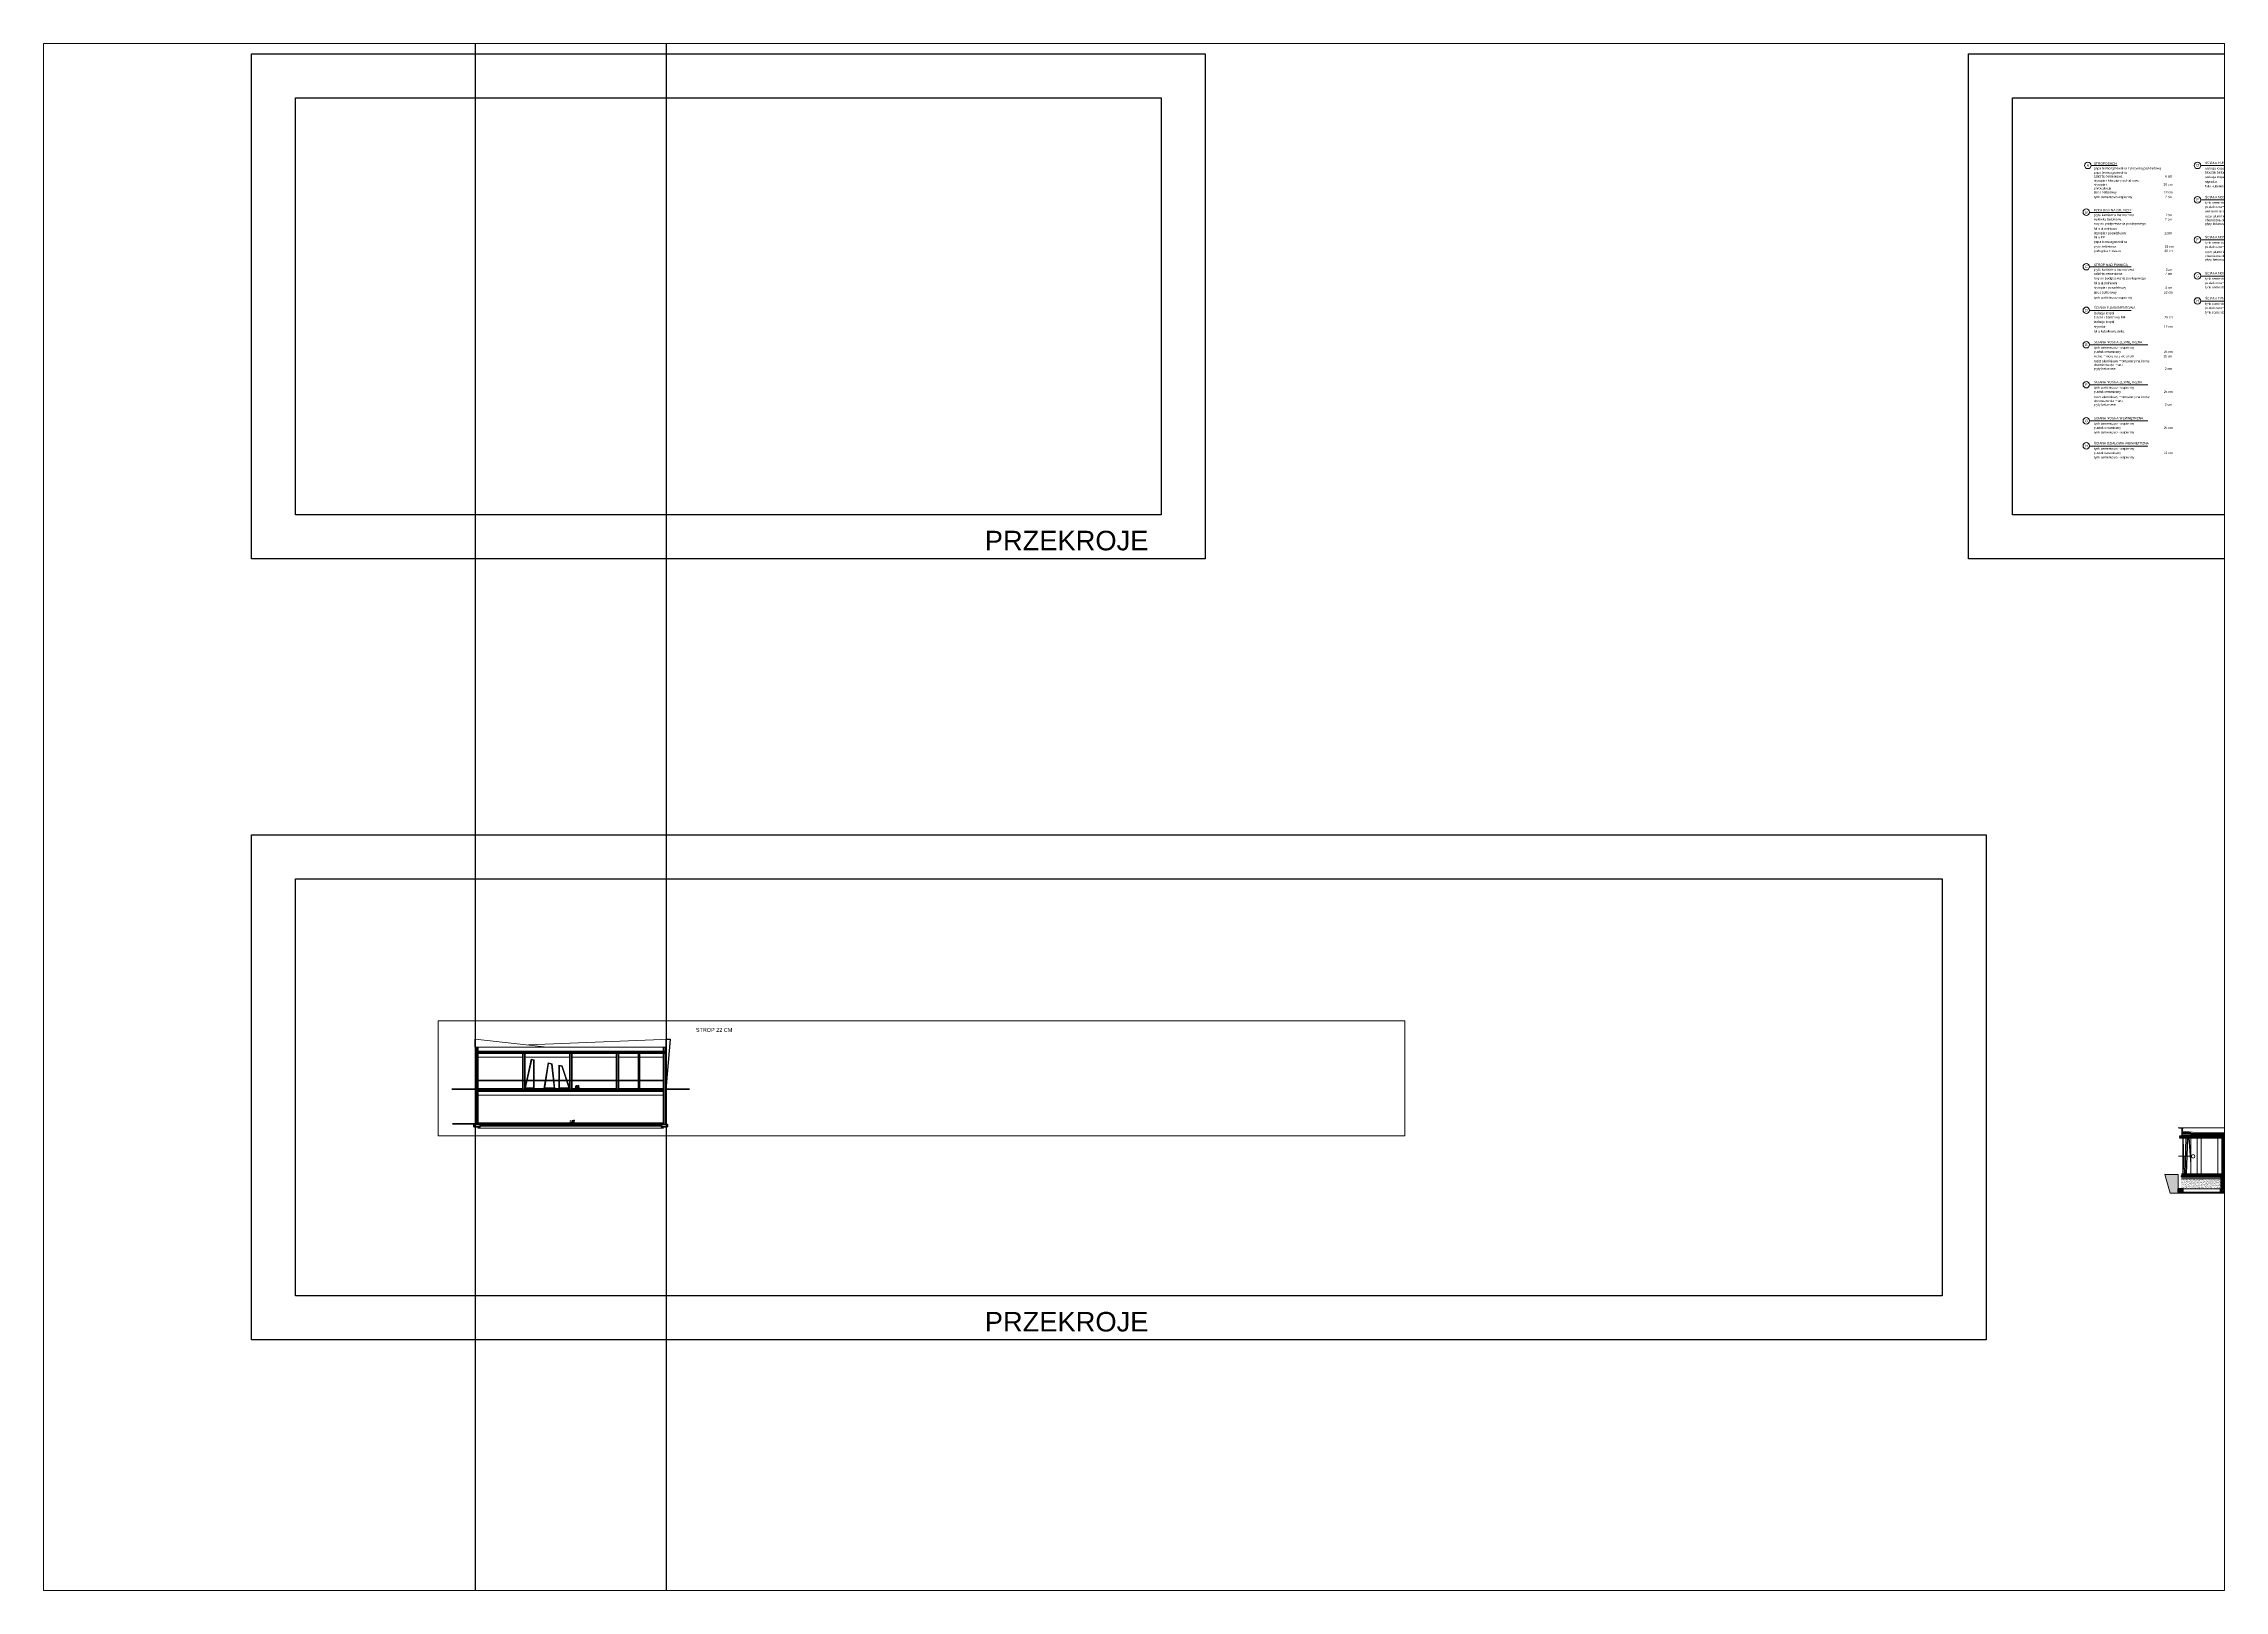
# Paper-space layout 'PRZEKRÓJ B-B' of a CAD drawing. Header units: millimetres. Extents: x -7 to 584, y -20 to 399.
# The model-space entities are those that its viewports show. They can reach past a viewport. Long polylines and large blocks are cut down to what shows.
import ezdxf

# ---------------------------------------------------------------- set-up
doc = ezdxf.new("R2010")
doc.units = ezdxf.units.MM
doc.linetypes.add('HIDDENX2', pattern=[0.75, 0.5, -0.25])
for name, color, linetype, lineweight in [('A-L-W', 123, 'Continuous', 15), ('A-L-W-nad', 123, 'HIDDENX2', 15), ('A-sc murowane', 2, 'Continuous', 40), ('A-sc wykończenie', 6, 'Continuous', 18), ('A-SC-MUROWANE', 2, 'Continuous', 40), ('A-STOLARKA OKIENNA', 1, 'Continuous', 5), ('A10_OPIS', 4, 'Continuous', 15), ('A14_KOTY', 4, 'Continuous', 5), ('AVG', 123, 'Continuous', 15), ('izolacja2', 4, 'BATTING', 9), ('sciany murowane', 3, 'Continuous', 40), ('stolarka', 1, 'Continuous', 5)]:
    doc.layers.add(name, color=color, linetype=linetype, lineweight=lineweight)
doc.styles.add('ROMANS', font='romans', dxfattribs={"width": 0.7})
doc.styles.get("Standard").update_dxf_attribs({"font": 'arial.ttf'})
doc.styles.add('X', font='ROMANS.shx', dxfattribs={"width": 0.5})
doc.linetypes.add('BATTING', pattern='A,0.00254,-2.54,[134,ltypeshp.shx,S=2.54,R=0,X=-2.54,Y=0],-5.08,[134,ltypeshp.shx,S=2.54,R=180,X=2.54,Y=0],-2.54', length=10.16254)
picture_1 = doc.add_image_def('image1.jpg', size_in_pixel=(3937, 469))
pattern_1 = [(45, (15496.95, -29782.502), (-12.3743687, 12.3743687), []), (45, (15509.305, -29782.502), (-12.3743687, 12.3743687), [8.4, -3.5])]
pattern_2 = [(37.5, (47966.223, -31016.232), (-0.8000156, 24.470662), [0, -19.304, 0, -21.59, 0, -20.6375]), (7.5, (47966.223, -31016.232), (22.476164, 35.841255), [0, -10.414, 0, -17.399, 0, -6.6675]), (327.5, (47950.602, -31016.232), (39.5496185, 0.071859), [0, -6.35, 0, -22.86, 0, -29.845]), (317.5, (47950.602, -31016.232), (38.177823, 11.146466), [0, -3.175, 0, -14.986, 0, -17.145])]

# ---------------------------------------------------------------- blocks, each defined once
blk = doc.blocks.new('poziom miekki')
for p, q in [((15.8, 4.2), (-4.2, 4.2)), ((-4.2, 4.2), (0, 0)), ((0, 0), (4.2, 4.2))]:
    blk.add_line(p, q)
at = {"color": 0, "style": 'ROMANS', "width": 0.7}
blk.add_attdef('H?', (-4.2, 8.2), '', height=7.5, dxfattribs=at)

msp = doc.modelspace()

# ---------------------------------------------------------------- hatches: boundary and pattern name
at = {"layer": 'A-sc wykończenie'}
h = msp.add_hatch(dxfattribs=at)
h.set_pattern_fill('JIS_STN_2.5', color=256, scale=7)
h.set_pattern_definition(pattern_1)
h.paths.add_polyline_path([(78357.16, 17431.83), (78354.35, 17437.96), (78353.07, 17453.83), (77432, 17453.89), (77432, 17432.79)])
h = msp.add_hatch(dxfattribs=at)
h.set_pattern_fill('LINE', color=256, scale=2, angle=315)
h.set_pattern_definition([(315, (47966.223, -31016.232), (4.49012806, 4.49012806), [])])
h.paths.add_polyline_path([(78033.85, 16972.09), (78002.14, 16972.09), (78002.17, 17432.22), (78033.88, 17431.85)])
h = msp.add_hatch(dxfattribs=at)
h.set_pattern_fill('AR-SAND', color=256, scale=0.5)
h.set_pattern_definition([(37.5, (15496.95, -29782.502), (-0.8000156, 24.470662), [0, -19.304, 0, -21.59, 0, -20.6375]), (7.5, (15496.95, -29782.502), (22.476164, 35.841255), [0, -10.414, 0, -17.399, 0, -6.6675]), (327.5, (15481.329, -29782.502), (39.5496185, 0.071859), [0, -6.35, 0, -22.86, 0, -29.845]), (317.5, (15481.33, -29782.502), (38.177823, 11.146466), [0, -3.175, 0, -14.986, 0, -17.145])])
edge = h.paths.add_edge_path()
edge.add_line((77474.2, 16739.3), (77414.2, 16739.3))
edge.add_line((77414.2, 16739.3), (77414.2, 16779.3))
edge.add_line((77414.2, 16779.3), (77416.97, 16779.3))
edge.add_line((77416.97, 16779.3), (77416.97, 16963.02))
edge.add_line((77416.97, 16963.02), (77244.57, 16963.02))
edge.add_line((77244.57, 16963.02), (77312.55, 16724.3))
edge.add_line((77312.55, 16724.3), (78047.16, 16724.3))
edge.add_line((78047.16, 16724.3), (78434.45, 16596.61))
edge.add_line((78434.45, 16596.61), (78845.75, 16596.61))
edge.add_line((78845.75, 16596.61), (78889.14, 16482.87))
edge.add_line((78047.16, 16739.3), (77474.2, 16739.3))
edge.add_line((78047.16, 16739.3), (78434.44, 16611.64))
edge.add_line((78434.45, 16611.61), (78494.44, 16611.64))
edge.add_line((78494.44, 16611.64), (78494.44, 16635.64))
edge.add_line((78494.44, 16635.64), (78720.25, 16635.64))
edge.add_line((78720.25, 16635.64), (78720.25, 16611.64))
edge.add_line((78720.25, 16611.64), (78780.26, 16611.64))
edge.add_line((78780.26, 16611.64), (78780.26, 16635.64))
edge.add_line((78780.26, 16635.64), (78912.78, 16635.64))
edge.add_line((78912.78, 16635.64), (78912.78, 16509.09))
edge.add_line((78912.78, 16509.09), (79182.76, 16509.09))
edge.add_line((79182.76, 16509.09), (79182.76, 16611.64))
edge.add_line((79182.76, 16611.64), (79182.76, 16635.64))
edge.add_line((79182.76, 16635.64), (79685.53, 16635.64))
edge.add_line((79685.53, 16635.64), (79685.53, 16611.64))
edge.add_line((79685.53, 16611.64), (79745.53, 16611.64))
edge.add_line((79745.53, 16611.64), (79745.52, 16635.77))
edge.add_line((79745.52, 16635.77), (79912.19, 16635.8))
edge.add_line((79912.19, 16635.8), (79912.19, 16611.64))
edge.add_line((79912.19, 16611.64), (79991, 16611.64))
edge.add_line((79203.84, 16482.87), (79240.32, 16596.62))
edge.add_line((79240.32, 16596.62), (79993.81, 16596.63))
edge.add_line((79993.81, 16596.63), (80655.17, 16815.57))
edge.add_line((80655.17, 16815.57), (81894.81, 16815.57))
edge.add_line((81894.81, 16815.57), (81939.88, 16954.5))
edge.add_line((78889.14, 16482.87), (79203.84, 16482.87))
edge.add_line((80655.18, 16830.57), (80733.98, 16830.6))
edge.add_line((80733.98, 16830.6), (80733.98, 16958.4))
edge.add_line((80733.98, 16958.4), (81815.76, 16958.34))
edge.add_line((81815.76, 16958.34), (81815.76, 16954.49))
edge.add_line((81815.76, 16954.49), (81939.91, 16954.49))
edge.add_line((80655.17, 16830.57), (79991, 16611.64))
h = msp.add_hatch(dxfattribs=at)
h.set_pattern_fill('JIS_STN_2.5', color=256, scale=7)
h.set_pattern_definition(pattern_1)
edge = h.paths.add_edge_path()
edge.add_line((77474.2, 16739.3), (77474.2, 16779.3))
edge.add_line((77474.2, 16779.3), (77414.2, 16779.3))
edge.add_line((77414.2, 16779.3), (77414.2, 16739.3))
edge.add_line((77414.2, 16739.3), (77470.93, 16739.3))
h = msp.add_hatch(dxfattribs=at)
h.set_pattern_fill('JIS_STN_2.5', color=256, scale=7)
h.set_pattern_definition(pattern_1)
edge = h.paths.add_edge_path()
edge.add_line((77976.75, 16936.85), (77976.77, 16949.86))
edge.add_line((77976.76, 16935.89), (77456.97, 16935.92))
edge.add_line((77976.76, 16949.86), (77456.97, 16949.66))
edge.add_line((77456.97, 16935.92), (77456.97, 16949.66))
h = msp.add_hatch(dxfattribs=at)
h.set_pattern_fill('AR-SAND', color=256, scale=0.2)
h.set_pattern_definition([(37.5, (53780.075, -40899.232), (-0.3200063, 9.7882647), [0, -7.7216, 0, -8.636, 0, -8.255]), (7.5, (53780.075, -40899.232), (8.9904657, 14.336502), [0, -4.1656, 0, -6.9596, 0, -2.667]), (327.5, (53773.827, -40899.232), (15.8198474, 0.0287437), [0, -2.54, 0, -9.144, 0, -11.938]), (317.5, (53773.827, -40899.232), (15.271129, 4.4585865), [0, -1.27, 0, -5.9944, 0, -6.858])])
edge = h.paths.add_edge_path()
edge.add_line((77967.5, 16906.85), (77456.97, 16904.68))
edge.add_line((77456.97, 16904.68), (77456.97, 16934.68))
edge.add_line((77967.51, 16936.85), (77456.97, 16934.68))
edge.add_line((77967.51, 16904.68), (77967.51, 16934.68))
h = msp.add_hatch(dxfattribs=at)
h.set_pattern_fill('AR-SAND', color=256, scale=0.5)
h.set_pattern_definition(pattern_2)
h.paths.add_polyline_path([(77962.63, 16779.3), (77456.97, 16779.3), (77456.97, 16906.85), (77962.63, 16906.85)])
h = msp.add_hatch(dxfattribs=at)
h.set_pattern_fill('JIS_STN_2.5', color=256, scale=7)
h.set_pattern_definition(pattern_1)
h.paths.add_polyline_path([(78047.16, 16739.3), (78047.16, 16779.3), (77960.19, 16779.3), (77960.19, 16739.3)])
h = msp.add_hatch(dxfattribs=at)
h.set_pattern_fill('LINE', color=256, scale=2, angle=315)
h.set_pattern_definition([(315, (15496.95, -29782.502), (4.49012806, 4.49012806), [])])
edge = h.paths.add_edge_path()
edge.add_line((77976.75, 16779.3), (77976.76, 16971.86))
edge.add_line((77976.76, 16971.86), (78033.85, 16971.85))
edge.add_line((78033.85, 16971.85), (78033.84, 16779.3))
edge.add_line((78033.84, 16779.3), (77976.75, 16779.3))
h = msp.add_hatch(dxfattribs=at)
h.set_pattern_fill('AR-SAND', color=256, scale=0.5)
h.set_pattern_definition(pattern_2)
edge = h.paths.add_edge_path()
edge.add_line((78047.16, 16779.3), (78434.44, 16651.64))
edge.add_line((78047.16, 16779.3), (78033.84, 16779.3))
edge.add_line((78033.84, 16779.3), (78033.83, 16906.83))
edge.add_line((78033.83, 16906.83), (78433.02, 16906.83))
edge.add_line((78433.02, 16906.83), (78433.02, 16651.64))
h = msp.add_hatch(dxfattribs=at)
h.set_pattern_fill('JIS_STN_2.5', color=256, scale=7)
h.set_pattern_definition(pattern_1)
edge = h.paths.add_edge_path()
edge.add_line((78448.03, 16936.82), (78448.03, 16949.83))
edge.add_line((78448.03, 16935.89), (78033.85, 16935.89))
edge.add_line((78448.03, 16949.83), (78033.85, 16949.78))
edge.add_line((78033.85, 16935.89), (78033.85, 16949.78))
h = msp.add_hatch(dxfattribs=at)
h.set_pattern_fill('AR-SAND', color=256, scale=0.2)
h.set_pattern_definition([(37.5, (54245.589, -40898.311), (-0.3200063, 9.7882647), [0, -7.7216, 0, -8.636, 0, -8.255]), (7.5, (54245.589, -40898.311), (8.9904657, 14.336502), [0, -4.1656, 0, -6.9596, 0, -2.667]), (327.5, (54239.34, -40898.311), (15.8198474, 0.0287437), [0, -2.54, 0, -9.144, 0, -11.938]), (317.5, (54239.34, -40898.311), (15.271129, 4.4585865), [0, -1.27, 0, -5.9944, 0, -6.858])])
edge = h.paths.add_edge_path()
edge.add_line((78447.99, 16905.6), (78033.85, 16905.61))
edge.add_line((78033.85, 16905.61), (78033.85, 16935.61))
edge.add_line((78433.02, 16936.83), (78033.85, 16935.61))
edge.add_line((78433.02, 16905.6), (78433.02, 16935.6))

# ---------------------------------------------------------------- linework, layer by layer
for p, q in [((55615.48, 18596.28), (55615.48, 18696.28)), ((58060.48, 18596.28), (58060.48, 18696.28)), ((58060.48, 18696.28), (58110.48, 18696.28)), ((58110.48, 18696.28), (58060.48, 18099.78))]:
    msp.add_line(p, q)
at = {"color": 1}
for p in [(55615.48, 28294.27), (58060.48, 28294.27)]:
    msp.add_xline(p, (0, -1), dxfattribs=at)
for points in [[(52752.36, 31310.39), (64960.16, 31310.39), (64960.16, 24846.11), (52752.36, 24846.11)], [(74731.25, 31310.39), (86939.05, 31310.39), (86939.05, 24846.11), (74731.25, 24846.11)], [(53315.48, 30747.27), (64397.04, 30747.27), (64397.04, 25409.23), (53315.48, 25409.23)], [(75294.37, 30747.27), (86375.93, 30747.27), (86375.93, 25409.23), (75294.37, 25409.23)], [(52752.36, 21310.39), (74960.16, 21310.39), (74960.16, 14846.11), (52752.36, 14846.11)], [(53315.48, 20747.27), (74397.04, 20747.27), (74397.04, 15409.23), (53315.48, 15409.23)]]:
    msp.add_lwpolyline(points, close=True)
msp.add_lwpolyline([(56248.36, 18060.69), (56248.36, 18066.28)])
at = {"layer": 'A-L-W'}
for p, q in [((77418.24, 17561.34), (77472.07, 17561.51)), ((77466.99, 17503.89), (77579.61, 17503.89)), ((77471.01, 17561.51), (77471, 17524.87)), ((77471, 17524.87), (77477.48, 17518.44)), ((77474.14, 17547.38), (77472.15, 17552.93)), ((77474.14, 17561.34), (77474.14, 17547.38)), ((77579.61, 17503.89), (77579.61, 17473.89)), ((77579.61, 17473.89), (77579.61, 17488.89)), ((77601.41, 17488.89), (77601.41, 17473.88))]:
    msp.add_line(p, q, dxfattribs=at)
msp.add_lwpolyline([(77601.41, 17508.09), (77466.99, 17519.32), (77466.99, 17519.32)], dxfattribs=at)
at = {"layer": 'A-L-W-nad', "linetype": 'HIDDENX2', "ltscale": 50}
for p, q in [((77968.35, 16779.3), (77456.97, 16779.3)), ((78047.16, 16779.3), (78434.44, 16651.64)), ((78047.16, 16739.3), (77474.2, 16739.3)), ((78047.16, 16739.3), (78434.44, 16611.64))]:
    msp.add_line(p, q, dxfattribs=at)
at = {"layer": 'A-sc murowane', "linetype": 'Continuous', "ltscale": 50}
msp.add_line((78112.64, 18453.22), (78563.41, 18453.22), dxfattribs=at)
at = {"layer": 'A-sc wykończenie'}
for p, q in [((76300.95, 29879.79), (76636.57, 29879.79)), ((77705.78, 29879.79), (78237.26, 29879.79)), ((77705.78, 29439.17), (78451.44, 29439.17)), ((76281.87, 29280.49), (76813.35, 29280.49)), ((77705.78, 28927.46), (78451.44, 28927.46)), ((76281.87, 28582.69), (76813.35, 28582.69)), ((77705.78, 28465.81), (78451.44, 28465.81)), ((76281.87, 28024.61), (76813.35, 28024.61)), ((77705.78, 28144.22), (78451.44, 28144.22)), ((76281.87, 27583.99), (77027.53, 27583.99)), ((76281.87, 27072.28), (77027.53, 27072.28)), ((76281.87, 26610.63), (77027.53, 26610.63)), ((76281.87, 26289.04), (77027.53, 26289.04)), ((55615.48, 18696.28), (56534.5, 18596.28)), ((55615.48, 18596.28), (58060.48, 18596.28)), ((55615.48, 18596.28), (55615.48, 17603.28)), ((55650.48, 18466.28), (56225.48, 18466.28)), ((56250.48, 18466.28), (56825.48, 18466.28)), ((58110.48, 18696.28), (56295.15, 18622.33)), ((56850.48, 18466.28), (57425.48, 18466.28)), ((57450.48, 18466.28), (57705.48, 18466.28)), ((57717.49, 18466.28), (58025.48, 18466.28)), ((58060.48, 18596.28), (58060.48, 17603.28)), ((55650.48, 17981.28), (58025.48, 17981.28)), ((55650.48, 17622.28), (58025.48, 17622.28)), ((55650.48, 17615.28), (58025.48, 17615.28)), ((55650.48, 17558.28), (58025.48, 17558.28)), ((77421.98, 17197.31), (77586.5, 17197.29)), ((78080.16, 17180.58), (77976.78, 17180.59))]:
    msp.add_line(p, q, dxfattribs=at)
for points in [[(56331.71, 18441.02), (56370.48, 18432.62), (56370.48, 18066.28), (56250.48, 18066.28), (56331.71, 18441.02)], [(56548.88, 18393.95), (56600.02, 18382.86), (56635.48, 18066.28), (56495.48, 18066.28), (56548.88, 18393.95)], [(56685.48, 18364.34), (56729.9, 18354.71), (56825.48, 18066.28), (56685.48, 18066.28), (56685.48, 18364.34)]]:
    msp.add_lwpolyline(points, dxfattribs=at)
for points in [[(56337.84, 18431.51), (56362.48, 18426.17), (56362.48, 18074.28), (56260.4, 18074.28)], [(56555.42, 18384.34), (56592.71, 18376.26), (56626.53, 18074.28), (56504.89, 18074.28)], [(56693.48, 18354.42), (56723.74, 18347.86), (56814.4, 18074.28), (56693.48, 18074.28)]]:
    msp.add_lwpolyline(points, close=True, dxfattribs=at)
at = {"layer": 'A-SC-MUROWANE'}
for p, q in [((55315.48, 18056.28), (55615.48, 18056.28)), ((58060.48, 18056.28), (58360.48, 18056.28)), ((55615.48, 17612.28), (55323.87, 17612.28)), ((78353.04, 17453.83), (77432, 17453.89)), ((78354.16, 17431.83), (77432, 17432.79)), ((78002.17, 17431.86), (78002.14, 16971.86)), ((78033.88, 17431.85), (78033.85, 16971.85)), ((77474.2, 16779.3), (77414.2, 16779.3)), ((77976.76, 16950.89), (77456.97, 16950.92)), ((77976.76, 16935.89), (77456.97, 16935.92)), ((77474.2, 16739.3), (77474.2, 16779.3)), ((78047.16, 16779.3), (77960.19, 16779.3)), ((77960.19, 16779.3), (77960.19, 16739.3)), ((77976.76, 16971.86), (77976.75, 16779.3)), ((78033.85, 16971.85), (78033.84, 16779.3)), ((78448.03, 16950.88), (78033.85, 16950.89)), ((78448.03, 16935.89), (78033.85, 16935.89)), ((78047.16, 16739.3), (78047.16, 16779.3)), ((77414.2, 16739.3), (77474.2, 16739.3)), ((78047.16, 16739.3), (77960.19, 16739.3))]:
    msp.add_line(p, q, dxfattribs=at)
for points in [[(55598.58, 17573.16), (55598.58, 17603.28), (55677.39, 17603.28), (55677.39, 17573.15), (55598.58, 17573.16)], [(58077.39, 17573.16), (58077.39, 17603.28), (57998.57, 17603.28), (57998.58, 17573.15), (58077.39, 17573.16)]]:
    msp.add_lwpolyline(points, dxfattribs=at)
at = {"layer": 'A-STOLARKA OKIENNA'}
for p, q in [((55650.48, 18066.28), (56225.48, 18066.28)), ((55650.48, 18064.28), (56225.48, 18064.28)), ((56248.36, 18066.28), (56825.48, 18066.28)), ((56248.36, 18064.28), (56825.48, 18064.28)), ((56850.48, 18066.28), (57425.48, 18066.28)), ((56850.48, 18064.28), (57425.48, 18064.28)), ((57450.48, 18066.28), (57705.48, 18066.28)), ((57450.48, 18064.28), (57705.48, 18064.28)), ((57717.49, 18066.28), (58025.48, 18066.28)), ((57717.49, 18064.28), (58025.48, 18064.28)), ((55650.48, 17624.28), (58025.48, 17624.28))]:
    msp.add_line(p, q, dxfattribs=at)
at = {"layer": 'AVG'}
for p, q in [((77467, 17559.47), (77432, 17559.47)), ((77467, 17558.34), (77432, 17558.34)), ((78353.07, 17473.83), (77466.99, 17473.89)), ((77472.07, 17561.51), (80657.13, 17561.32)), ((77475.91, 17431.89), (77491.28, 16972.25)), ((77479.91, 17432.02), (77495.28, 16972.38)), ((77501.45, 16971.89), (77516.39, 17431.89)), ((77505.45, 16971.76), (77520.38, 17431.76)), ((77517.37, 16971.05), (77535.1, 17431.88)), ((77521.37, 16970.9), (77539.09, 17431.73)), ((77552.18, 17431.59), (77577.04, 17096.58)), ((77556.17, 17431.88), (77577.34, 17146.67)), ((77579.61, 17488.89), (78120.24, 17488.89)), ((77601.41, 17508.09), (78639.4, 17493.73)), ((78448.05, 17381.83), (78033.87, 17381.85)), ((78120.24, 17488.91), (78120.24, 17473.85))]:
    msp.add_line(p, q, dxfattribs=at)
at = {"layer": 'AVG', "linetype": 'Continuous', "ltscale": 50}
for p, q in [((77467, 17559.47), (77466.99, 17453.89)), ((77475.91, 17431.89), (77475.88, 16971.89)), ((77577.06, 17431.88), (77577.03, 16971.88)), ((77661.62, 17431.88), (77661.59, 16971.89)), ((77710.29, 17431.87), (77710.26, 16971.89)), ((77922.41, 17431.86), (77922.39, 16971.89)), ((77976.79, 17431.86), (77976.76, 16971.86)), ((77987.06, 17431.86), (77987.03, 16971.86)), ((78123.13, 17381.85), (78123.11, 16971.89)), ((77967.51, 16906.85), (77456.97, 16906.85)), ((78761.64, 16971.89), (77457.03, 16971.89)), ((78448.03, 16962.89), (77457.03, 16962.89)), ((77962.64, 16936.82), (77962.63, 16779.3)), ((78433.02, 16906.83), (78033.85, 16906.83))]:
    msp.add_line(p, q, dxfattribs=at)
msp.add_lwpolyline([(77474.2, 16739.3), (77414.2, 16739.3), (77414.2, 16779.3), (77416.97, 16779.3), (77416.97, 16963.02), (77244.57, 16963.02), (77312.55, 16724.3), (78047.16, 16724.3), (78434.45, 16596.61), (78845.75, 16596.61), (78889.14, 16482.87)], dxfattribs=at)
at = {"layer": 'izolacja2', "linetype": 'BATTING', "ltscale": 0.25}
msp.add_line((77467, 17555.72), (77432, 17555.72), dxfattribs=at)
at = {"layer": 'izolacja2', "linetype": 'BATTING', "ltscale": 0.5}
msp.add_line((77462.25, 17453.89), (77462, 17551.46), dxfattribs=at)
at = {"layer": 'izolacja2', "ltscale": 1.3}
msp.add_line((77466.99, 17488.89), (77579.61, 17488.88), dxfattribs=at)
at = {"layer": 'izolacja2'}
msp.add_line((77466.99, 17464.45), (78353.07, 17464.4), dxfattribs=at)
at = {"layer": 'izolacja2', "ltscale": 0.75}
msp.add_line((77579.61, 17481.39), (78120.24, 17481.38), dxfattribs=at)
at = {"layer": 'izolacja2', "ltscale": 0.8}
msp.add_line((77994.78, 17431.86), (77994.78, 16971.89), dxfattribs=at)
at = {"layer": 'izolacja2', "linetype": 'BATTING', "ltscale": 0.6}
for p, q in [((77456.97, 16956.59), (77976.76, 16956.64)), ((78033.83, 16956.57), (78447.97, 16956.6))]:
    msp.add_line(p, q, dxfattribs=at)
at = {"layer": 'izolacja2', "ltscale": 0.7}
msp.add_line((77970.06, 16935.89), (77970.06, 16779.3), dxfattribs=at)
at = {"layer": 'sciany murowane'}
for p, q in [((55625.48, 18596.28), (55625.48, 17603.28)), ((55625.48, 18538.28), (58050.48, 18538.28)), ((55625.48, 18516.28), (58050.48, 18516.28)), ((55650.48, 18538.28), (55650.48, 18596.28)), ((55650.48, 18516.28), (55650.48, 17603.28)), ((56225.48, 18053.28), (56225.48, 18516.28)), ((56250.48, 18053.28), (56250.48, 18516.28)), ((56825.48, 18053.28), (56825.48, 18516.28)), ((56850.48, 18053.28), (56850.48, 18516.28)), ((57425.48, 18053.28), (57425.48, 18516.28)), ((57450.48, 18053.28), (57450.48, 18516.28)), ((57705.48, 18053.28), (57705.48, 18516.28)), ((57717.49, 18053.28), (57717.49, 18516.28)), ((58025.48, 18538.28), (58025.48, 18596.28)), ((58025.48, 18516.28), (58025.48, 17603.28)), ((58050.48, 18596.28), (58050.48, 17603.28)), ((55650.48, 18166.28), (58025.48, 18166.28)), ((55650.48, 18053.28), (58025.48, 18053.28)), ((55650.48, 18031.28), (58025.48, 18031.28)), ((55650.48, 17603.28), (58025.48, 17603.28)), ((55677.39, 17588.28), (57998.58, 17588.28))]:
    msp.add_line(p, q, dxfattribs=at)
at = {"layer": 'stolarka', "linetype": 'Continuous', "ltscale": 50}
for centre, radius in [((76259.46, 29882.25), 41.56), ((77664.3, 29882.25), 41.56), ((76240.39, 29282.96), 41.56), ((77664.3, 29441.63), 41.56), ((77664.3, 28929.93), 41.56), ((76240.39, 28585.16), 41.56), ((77664.3, 28468.28), 41.56), ((76240.39, 28027.07), 41.56), ((77664.3, 28146.68), 41.56), ((76240.39, 27586.45), 41.56), ((76240.39, 27074.75), 41.56), ((76240.39, 26613.1), 41.56), ((76240.39, 26291.5), 41.56), ((77608.93, 17197.29), 22.42), ((78102.53, 17182.15), 22.42)]:
    msp.add_circle(centre, radius, dxfattribs=at)

# ---------------------------------------------------------------- block references
at = {"layer": 'A14_KOTY'}
ref = msp.add_blockref('poziom miekki', (56906.24, 18064.28), dxfattribs=dict(at, xscale=2.834999999940919, yscale=2.834999999940919, zscale=2.834999999940919))
ref.add_attrib('H?', '%%P0,00', (56893.3, 18082.49), dxfattribs={"layer": '0', "color": 0, "height": 21.263, "style": 'X', "width": 0.5})
ref = msp.add_blockref('poziom miekki', (56837.98, 17622.28), dxfattribs=dict(at, xscale=2.834999999940919, yscale=2.834999999940919, zscale=2.834999999940919))
ref.add_attrib('H?', '- 4,42', (56825.04, 17640.49), dxfattribs={"layer": '0', "color": 0, "height": 21.263, "style": 'X', "width": 0.5})

# ---------------------------------------------------------------- texts
at = {"attachment_point": 1}
for s, width, gutter_width, insert, char_height in [('PRZEKROJE', 10023.6048, 12.5, (62138.18, 25204.52), 250), ('STROP 22 CM', 1418.1874, 60, (58440.4, 18840.17), 50), ('PRZEKROJE', 10023.6048, 12.5, (62138.18, 15204.52), 250)]:
    msp.add_mtext_dynamic_manual_height_columns(s, width=width, gutter_width=gutter_width, heights=[0], dxfattribs=dict(at, insert=insert, char_height=char_height))
at = {"layer": 'A-sc wykończenie', "char_height": 30, "attachment_point": 1}
for s, width, insert in [('STROPODACH', 311.6291, (76336.13, 29921.92)), ('ŚCIANA FUNDAMENTOWA', 927.8522, (77760.7, 29931.27)), ('szlichta cementowa                                               6 cm', 1232.1011, (76336.79, 29756.9)), ('styropian kładziony schodkowo', 824.9682, (76336.79, 29703.26)), ('styropian                                                              20 cm                                                         ', 1023.1237, (76336.79, 29651.92)), ('paroizolacja', 204.3013, (76336.62, 29605.06)), ('papa termozgrzewalna z posypką podkładową', 1356.5993, (76336.79, 29859.8)), ('papa termozgrzewalna', 943.0777, (76336.79, 29806.03)), ('folia kubełkowa delta', 1061.7811, (77760.7, 29630.22)), ('styrodur                                                                12 cm                                                  ', 1061.7811, (77760.7, 29688.18)), ('bloczek betonowy M4                                           25 cm', 1063.0141, (77760.7, 29807.82)), ('izolacja icopal                           ', 1165.8255, (77760.7, 29861.72)), ('izolacja icopal                           ', 1063.0141, (77760.7, 29750.92)), ('tynk cementowo wapienny                                    2 cm', 1166.1113, (76336.79, 29492.67)), ('strop żelbetowy                                                    22 cm\\P                                         ', 1421.6233, (76336.79, 29552.53)), ('PODŁOGA NA GRUNCIE', 512.4189, (76336.13, 29322.63)), ('tynk cementowo - wapienny                          ', 1165.8255, (77760.7, 29421.1)), ('ŚCIANA NOŚNA ZEWNĘTRZNA', 927.8522, (77760.7, 29490.65)), ('pustak ceramiczny                                               25 cm', 1063.0141, (77760.7, 29367.2)), ('wylewka betonowa                                                7 cm', 1063.0141, (76336.79, 29208.52)), ('folia aluminiowa                                                    ', 1061.7811, (76336.79, 29088.88)), ('płyta kamienna marmurowa                                   2cm', 1165.8255, (76336.79, 29262.42)), ('rury od podgrzewania podłogowego                     ', 1063.0141, (76336.79, 29151.62)), ('wełna mineralna z welonem                                15 cm                          ', 1063.0141, (77760.7, 29310.3)), ('ruszt aluminiowy montowany na kotwy \\Pchemiczne do muru                                                                                            ', 1360.1725, (77760.7, 29247.56)), ('płyty betonowe                                                      2 cm                          ', 1063.0141, (77760.7, 29150.09)), ('folia PE', 307.0972, (76336.79, 28977.25)), ('styropian posadzkowy                                          12cm', 1061.7811, (76336.79, 29030.93)), ('papa termozgrzewalna', 959.2375, (76336.79, 28919.83)), ('płyta żelbetowa                                                     15 cm                                                   ', 1599.5119, (76336.79, 28857.97)), ('podsypka z piasku                                                30 cm                                 ', 1077.2389, (76336.79, 28802.45)), ('tynk cementowo - wapienny                          ', 1165.8255, (77760.7, 28909.39)), ('ruszt aluminiowy montowany na kotwy \\Pchemiczne do muru                                                                                            ', 1360.1725, (77760.7, 28788.67)), ('ŚCIANA NOŚNA ZEWNĘTRZNA', 927.8522, (77760.7, 28978.95)), ('pustak ceramiczny                                               25 cm', 1063.0141, (77760.7, 28855.49)), ('szlichta cementowa                                               7 cm', 1063.0141, (76336.79, 28510.72)), ('STROP NAD PIWNICĄ', 512.4189, (76336.13, 28624.83)), ('płyta kamienna marmurowa                                   2cm', 1165.8255, (76336.79, 28564.63)), ('ŚCIANA NOŚNA WEWNĘTRZNA', 927.8522, (77760.7, 28517.3)), ('płyty betonowe                                                      2 cm                          ', 1063.0141, (77760.7, 28691.2)), ('folia aluminiowa                                                    ', 1061.7811, (76336.79, 28391.09)), ('tynk cementowo wapienny                                                                                                  ', 1599.5119, (76336.79, 28206.18)), ('styropian posadzkowy                                           4 cm', 1061.7811, (76336.79, 28333.13)), ('strop żelbetowy                                                    22 cm                                                   ', 1599.5119, (76336.79, 28270.8)), ('rury od podgrzewania podłogowego                     ', 1063.0141, (76336.79, 28453.82)), ('tynk cementowo - wapienny                          ', 1165.8255, (77760.7, 28447.75)), ('tynk cementowo - wapienny                          ', 1165.8255, (77760.7, 28336.83)), ('ŚCIANA DZIAŁOWA WEWNĘTRZNA', 927.8522, (77760.7, 28195.7)), ('pustak ceramiczny                                               25 cm', 1063.0141, (77760.7, 28393.85)), ('ŚCIANA FUNDAMENTOWA', 927.8522, (76336.79, 28076.09)), ('bloczek betonowy M4                                           25 cm', 1063.0141, (76336.79, 27952.64)), ('izolacja icopal                           ', 1165.8255, (76336.79, 28006.54)), ('tynk cementowo - wapienny                          ', 1165.8255, (77760.7, 28126.15)), ('tynk cementowo - wapienny                          ', 1165.8255, (77760.7, 28015.24)), ('pustak ceramiczny                                               12 cm', 1063.0141, (77760.7, 28072.25)), ('folia kubełkowa delta', 1061.7811, (76336.79, 27775.04)), ('styrodur                                                                12 cm                                                  ', 1061.7811, (76336.79, 27833)), ('ŚCIANA NOŚNA ZEWNĘTRZNA', 927.8522, (76336.79, 27635.47)), ('izolacja icopal                           ', 1063.0141, (76336.79, 27895.74)), ('wełna mineralna z welonem                                15 cm                          ', 1063.0141, (76336.79, 27455.12)), ('tynk cementowo - wapienny                          ', 1165.8255, (76336.79, 27565.92)), ('ruszt aluminiowy montowany na kotwy \\Pchemiczne do muru                                                                                            ', 1360.1725, (76336.79, 27392.38)), ('pustak ceramiczny                                               25 cm', 1063.0141, (76336.79, 27512.02)), ('ŚCIANA NOŚNA ZEWNĘTRZNA', 927.8522, (76336.79, 27123.77)), ('płyty betonowe                                                      2 cm                          ', 1063.0141, (76336.79, 27294.91)), ('tynk cementowo - wapienny                          ', 1165.8255, (76336.79, 27054.21)), ('ruszt aluminiowy montowany na kotwy \\Pchemiczne do muru                                                                                            ', 1360.1725, (76336.79, 26933.49)), ('pustak ceramiczny                                               25 cm', 1063.0141, (76336.79, 27000.31)), ('płyty betonowe                                                      2 cm                          ', 1063.0141, (76336.79, 26836.02)), ('tynk cementowo - wapienny                          ', 1165.8255, (76336.79, 26592.57)), ('ŚCIANA NOŚNA WEWNĘTRZNA', 927.8522, (76336.79, 26662.12)), ('pustak ceramiczny                                               25 cm', 1063.0141, (76336.79, 26538.67)), ('tynk cementowo - wapienny                          ', 1165.8255, (76336.79, 26481.65)), ('tynk cementowo - wapienny                          ', 1165.8255, (76336.79, 26270.97)), ('ŚCIANA DZIAŁOWA WEWNĘTRZNA', 927.8522, (76336.79, 26340.52)), ('tynk cementowo - wapienny                          ', 1165.8255, (76336.79, 26160.06)), ('pustak ceramiczny                                               12 cm', 1063.0141, (76336.79, 26217.07))]:
    msp.add_mtext_dynamic_manual_height_columns(s, width=width, gutter_width=12.5, heights=[0], dxfattribs=dict(at, insert=insert))
at = {"layer": 'stolarka', "linetype": 'Continuous', "ltscale": 50}
for s, insert, char_height, attachment_point, rotation in [('A', (76244.25, 29899.3), 35, 1, 0.488802), ('D', (77649.08, 29899.3), 35, 1, 0.488802), ('E', (77649.08, 29458.68), 35, 1, 0.488802), ('B', (76225.17, 29300), 35, 1, 0.488802), ('F', (77649.08, 28946.97), 35, 1, 0.488802), ('C', (76225.17, 28602.2), 35, 1, 0.488802), ('G', (77649.08, 28485.33), 35, 1, 0.488802), ('D', (76225.17, 28044.12), 35, 1, 0.488802), ('H', (77649.08, 28163.73), 35, 1, 0.488802), ('E', (76225.17, 27603.5), 35, 1, 0.488802), ('F', (76225.17, 27091.79), 35, 1, 0.488802), ('G', (76225.17, 26630.15), 35, 1, 0.488802), ('H', (76225.17, 26308.55), 35, 1, 0.488802), ('F', (77615.73, 17206.64), 20, 3, 359.5023), ('E', (78109.34, 17191.5), 20, 3, 359.504218)]:
    msp.add_mtext_dynamic_manual_height_columns(s, width=21.2468, gutter_width=12.5, heights=[0], dxfattribs=dict(at, insert=insert, char_height=char_height, attachment_point=attachment_point, rotation=rotation))

# ---------------------------------------------------------------- pictures from other files: only their frames are drawn
at = {"layer": 'A10_OPIS'}
image = msp.add_image(picture_1, insert=(55141.37, 17457.47), size_in_units=(12374.88, 1474.17), dxfattribs=at)
image.dxf.flags = 7

psp = doc.layouts.new('PRZEKRÓJ B-B')

# ---------------------------------------------------------------- viewports
at = {"layer": '0'}
psp.add_viewport(center=(288.67, 189.17), size=(590.68, 418.9364), view_center_point=(64048.89, 21540.64), view_height=19800.7952, dxfattribs=at)

doc.saveas('drawing.dxf')
